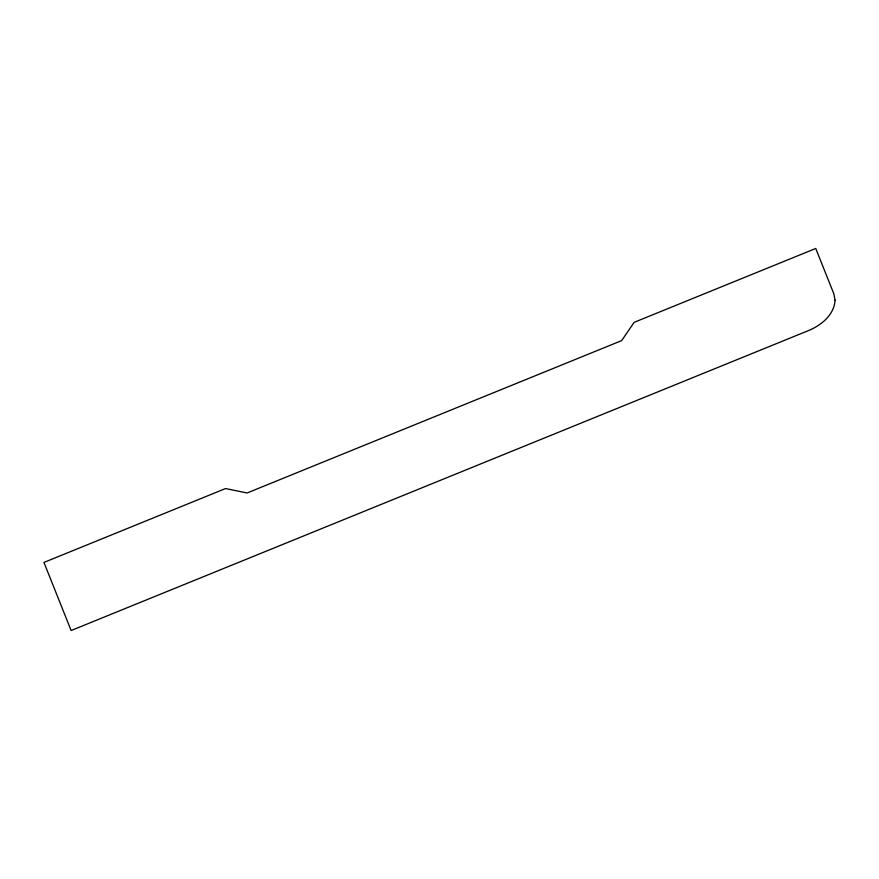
<?xml version="1.0" encoding="UTF-8"?>
<svg xmlns="http://www.w3.org/2000/svg" width="879" height="879" viewBox="0 0 879 879"><rect width="100%" height="100%" fill="white"/><g stroke="black" fill="none" stroke-linecap="round" stroke-linejoin="round"><path stroke-width="1.32" d="M835.05 300.222C834.27 314.748 821.371 325.197 808.878 330.427L71.122 630.529L43.95 562.428L225.551 488.548L247.109 492.976L621.651 340.612L634.155 322.34L815.745 248.471L833.863 293.872L835.05 300.222"/></g></svg>
